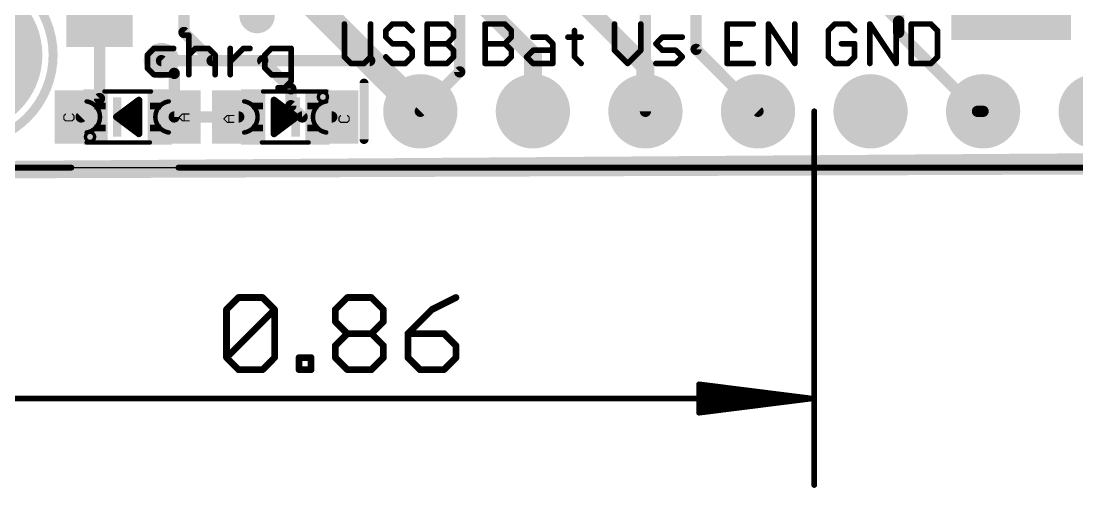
# Model space of a CAD drawing. Extents: x -9.8 to 49.9, y -7.2 to 30.7.
# Drawn here: x 3.82 to 27.64, y -7.22 to 3.3 of the extents above; entities that cross this region are included whole.
import ezdxf

# ---------------------------------------------------------------- set-up
doc = ezdxf.new("R2010")
doc.units = 0
for name, color, linetype in [('1', 12, 'CONTINUOUS'), ('16', 132, 'CONTINUOUS'), ('17', 110, 'CONTINUOUS'), ('18', 110, 'CONTINUOUS'), ('20', 53, 'CONTINUOUS'), ('21', 40, 'CONTINUOUS'), ('23', 53, 'CONTINUOUS'), ('24', 53, 'CONTINUOUS'), ('47', 253, 'CONTINUOUS'), ('51', 253, 'CONTINUOUS')]:
    doc.layers.add(name, color=color, linetype=linetype)

# ---------------------------------------------------------------- blocks, each defined once
blk = doc.blocks.new('RECT')
blk.add_solid([(-0.5, -0.5), (0.5, -0.5), (-0.5, 0.5), (0.5, 0.5)])
blk = doc.blocks.new('ROUNDP')
at = {"const_width": 0.5}
blk.add_lwpolyline([(0, -0.25, 1), (0, 0.25, 1), (0, -0.25)], format="xyb", dxfattribs=at)
blk = doc.blocks.new('ROUNDV')
at = {"const_width": 0.5}
blk.add_lwpolyline([(0, -0.25, 1), (0, 0.25, 1), (0, -0.25)], format="xyb", dxfattribs=at)

msp = doc.modelspace()

# ---------------------------------------------------------------- linework, layer by layer
at = {"layer": '1', "const_width": 0.254}
for points in [[(13.716, 6.35), (13.716, 2.159)], [(19.05, 2.667), (19.05, 6.223)], [(7.493, 3.048), (7.493, 4.13)], [(17.907, 3.49), (17.907, 1.27)], [(5.588, 3.368), (5.588, 1.558)], [(8.128, 2.413), (7.493, 3.048)], [(19.05, 2.667), (20.447, 1.27)], [(7.273, 2.125), (6.985, 2.413)], [(9.271, 2.413), (8.128, 2.413)], [(9.906, 1.778), (9.271, 2.413)], [(7.273, 1.143), (7.273, 2.125)], [(13.716, 2.159), (12.827, 1.27)], [(5.588, 1.558), (5.173, 1.143)], [(9.906, 1.397), (9.906, 1.778)], [(10.16, 1.143), (9.906, 1.397)], [(7.273, 1.143), (8.729, 1.143)], [(10.829, 1.143), (10.16, 1.143)], [(36.068, 0), (0, -0.127)]]:
    msp.add_lwpolyline(points, dxfattribs=at)
at = {"layer": '1', "const_width": 0.127}
for points in [[(7.5379, 3.0929, 1), (7.4481, 3.0031)], [(7.4295, 3.048, 1), (7.5565, 3.048)], [(19.0949, 2.7119, 1), (19.0051, 2.6221)], [(18.9865, 2.667, 1), (19.1135, 2.667)], [(7.0299, 2.4579, 1), (6.9401, 2.3681)], [(8.128, 2.4765, 1), (8.128, 2.3495)], [(8.0831, 2.3681, 1), (8.1729, 2.4579)], [(9.3159, 2.4579, 1), (9.2261, 2.3681)], [(9.271, 2.3495, 1), (9.271, 2.4765)], [(7.3365, 2.125, 1), (7.2095, 2.125)], [(7.2281, 2.0801, 1), (7.3179, 2.1699)], [(13.6525, 2.159, 1), (13.7795, 2.159)], [(13.7609, 2.1141, 1), (13.6711, 2.2039)], [(5.6329, 1.5131, 1), (5.5431, 1.6029)], [(9.9695, 1.778, 1), (9.8425, 1.778)], [(9.8611, 1.7331, 1), (9.9509, 1.8229)], [(5.5245, 1.558, 1), (5.6515, 1.558)], [(9.9509, 1.4419, 1), (9.8611, 1.3521)], [(9.8425, 1.397, 1), (9.9695, 1.397)], [(5.1281, 1.1879, 1), (5.2179, 1.0981)], [(7.273, 1.2065, 1), (7.273, 1.0795)], [(7.2095, 1.143, 1), (7.3365, 1.143)], [(8.729, 1.0795, 1), (8.729, 1.2065)], [(10.16, 1.2065, 1), (10.16, 1.0795)], [(10.1151, 1.0981, 1), (10.2049, 1.1879)], [(10.829, 1.0795, 1), (10.829, 1.2065)], [(12.7821, 1.3149, 1), (12.8719, 1.2251)], [(17.8435, 1.27, 1), (17.9705, 1.27)], [(20.4021, 1.2251, 1), (20.4919, 1.3149)]]:
    msp.add_lwpolyline(points, format="xyb", dxfattribs=at)
at = {"layer": '16'}
for points, const_width in [([(20.828, 6.096), (23.622, 3.302)], 0.254), ([(23.622, 6.096), (23.622, 3.302)], 0.254), ([(9.525, 4.572), (11.684, 2.413)], 0.6096), ([(13.462, 4.445), (15.367, 2.54)], 0.4064), ([(16.129, 4.064), (17.907, 2.286)], 0.4064), ([(23.622, 3.302), (23.622, 3.048)], 0.254), ([(23.622, 3.048), (25.4, 1.27)], 0.254), ([(11.684, 2.413), (12.827, 1.27)], 0.6096), ([(15.367, 2.54), (15.367, 1.27)], 0.4064), ([(6.985, 2.413), (11.684, 2.413)], 0.254), ([(17.907, 2.286), (17.907, 1.27)], 0.4064), ([(25.4, 1.27), (25.527, 1.27)], 0.254), ([(36.068, 0.254), (0, 0)], 0.254)]:
    msp.add_lwpolyline(points, dxfattribs=dict(at, const_width=const_width))
for points, const_width in [([(23.6855, 3.302, 1), (23.5585, 3.302)], 0.127), ([(23.5585, 3.302, 1), (23.6855, 3.302)], 0.127), ([(23.5771, 3.2571, 1), (23.6669, 3.3469)], 0.127), ([(23.6669, 3.0929, 1), (23.5771, 3.0031)], 0.127), ([(23.5585, 3.048, 1), (23.6855, 3.048)], 0.127), ([(11.7918, 2.5208, 1), (11.5762, 2.3052)], 0.3048), ([(11.5762, 2.3052, 1), (11.7918, 2.5208)], 0.3048), ([(15.4686, 2.54, 1), (15.2654, 2.54)], 0.2032), ([(15.2952, 2.4682, 1), (15.4388, 2.6118)], 0.2032), ([(6.985, 2.4765, 1), (6.985, 2.3495)], 0.127), ([(11.684, 2.3495, 1), (11.684, 2.4765)], 0.127), ([(18.0086, 2.286, 1), (17.8054, 2.286)], 0.2032), ([(17.8352, 2.2142, 1), (17.9788, 2.3578)], 0.2032), ([(12.7192, 1.1622, 1), (12.9348, 1.3778)], 0.3048), ([(15.2654, 1.27, 1), (15.4686, 1.27)], 0.2032), ([(17.8054, 1.27, 1), (18.0086, 1.27)], 0.2032), ([(25.4, 1.3335, 1), (25.4, 1.2065)], 0.127), ([(25.3551, 1.2251, 1), (25.4449, 1.3149)], 0.127), ([(25.527, 1.2065, 1), (25.527, 1.3335)], 0.127)]:
    msp.add_lwpolyline(points, format="xyb", dxfattribs=dict(at, const_width=const_width))
at = {"layer": '20'}
msp.add_line((2.54, 0), (34.29, 0), dxfattribs=at)
at = {"layer": '21'}
for points, const_width in [([(2.54, 0.54, 1), (2.54, 4.54, 1), (2.54, 0.54)], 0.2032), ([(11.1443, 3.2393, 1), (11.0808, 3.2393)], 0.0635), ([(11.7374, 3.2393, 1), (11.6739, 3.2393)], 0.0635), ([(12.0798, 3.091, 1), (12.0163, 3.091)], 0.0635), ([(12.0256, 3.1134, 1), (12.0705, 3.0685)], 0.0635), ([(12.1963, 3.271, 1), (12.1963, 3.2075)], 0.0635), ([(12.2188, 3.2168, 1), (12.1739, 3.2617)], 0.0635), ([(12.5153, 3.2617, 1), (12.4704, 3.2168)], 0.0635), ([(12.4929, 3.2075, 1), (12.4929, 3.271)], 0.0635), ([(12.6187, 3.0685, 1), (12.6636, 3.1134)], 0.0635), ([(12.9835, 3.271, 1), (12.9835, 3.2075)], 0.0635), ([(13.0153, 3.2393, 1), (12.9518, 3.2393)], 0.0635), ([(13.4509, 3.2617, 1), (13.406, 3.2168)], 0.0635), ([(13.4284, 3.2075, 1), (13.4284, 3.271)], 0.0635), ([(13.6085, 3.091, 1), (13.545, 3.091)], 0.0635), ([(13.5543, 3.0685, 1), (13.5992, 3.1134)], 0.0635), ([(14.2875, 3.271, 1), (14.2875, 3.2075)], 0.0635), ([(14.3193, 3.2393, 1), (14.2558, 3.2393)], 0.0635), ([(14.7548, 3.2617, 1), (14.7099, 3.2168)], 0.0635), ([(14.7324, 3.2075, 1), (14.7324, 3.271)], 0.0635), ([(14.9124, 3.091, 1), (14.8489, 3.091)], 0.0635), ([(14.8582, 3.0685, 1), (14.9031, 3.1134)], 0.0635), ([(16.3386, 3.091, 1), (16.2751, 3.091)], 0.0635), ([(17.2402, 3.2393, 1), (17.1768, 3.2393)], 0.0635), ([(17.8334, 3.2393, 1), (17.7699, 3.2393)], 0.0635), ([(19.7485, 3.271, 1), (19.7485, 3.2075)], 0.0635), ([(19.7802, 3.2393, 1), (19.7168, 3.2393)], 0.0635), ([(20.3417, 3.2075, 1), (20.3417, 3.271)], 0.0635), ([(20.7158, 3.2393, 1), (20.6523, 3.2393)], 0.0635), ([(20.7104, 3.2569, 1), (20.6576, 3.2216)], 0.0635), ([(21.3089, 3.2393, 1), (21.2454, 3.2393)], 0.0635), ([(22.012, 3.1134, 1), (22.057, 3.0685)], 0.0635), ([(22.0663, 3.091, 1), (22.0028, 3.091)], 0.0635), ([(22.1828, 3.271, 1), (22.1828, 3.2075)], 0.0635), ([(22.2052, 3.2168, 1), (22.1603, 3.2617)], 0.0635), ([(22.5018, 3.2617, 1), (22.4569, 3.2168)], 0.0635), ([(22.4794, 3.2075, 1), (22.4794, 3.271)], 0.0635), ([(22.6052, 3.0685, 1), (22.6501, 3.1134)], 0.0635), ([(22.9964, 3.2569, 1), (22.9436, 3.2216)], 0.0635), ([(23.0018, 3.2393, 1), (22.9383, 3.2393)], 0.0635), ([(23.5949, 3.2393, 1), (23.5314, 3.2393)], 0.0635), ([(23.9373, 3.2393, 1), (23.8738, 3.2393)], 0.0635), ([(23.9055, 3.271, 1), (23.9055, 3.2075)], 0.0635), ([(24.3729, 3.2617, 1), (24.328, 3.2168)], 0.0635), ([(24.3504, 3.2075, 1), (24.3504, 3.271)], 0.0635), ([(24.5305, 3.091, 1), (24.467, 3.091)], 0.0635), ([(24.4763, 3.0685, 1), (24.5212, 3.1134)], 0.0635), ([(7.6348, 2.9853, 1), (7.5713, 2.9853)], 0.0635), ([(12.0163, 2.9427, 1), (12.0798, 2.9427)], 0.0635), ([(12.0705, 2.9651, 1), (12.0256, 2.9202)], 0.0635), ([(13.545, 2.9427, 1), (13.6085, 2.9427)], 0.0635), ([(13.5992, 2.9202, 1), (13.5543, 2.9651)], 0.0635), ([(14.8489, 2.9427, 1), (14.9124, 2.9427)], 0.0635), ([(14.9031, 2.9202, 1), (14.8582, 2.9651)], 0.0635), ([(15.3713, 2.9744, 1), (15.3713, 2.9109)], 0.0635), ([(15.6903, 2.9651, 1), (15.6454, 2.9202)], 0.0635), ([(15.6679, 2.9109, 1), (15.6679, 2.9744)], 0.0635), ([(16.1585, 2.9744, 1), (16.1585, 2.9109)], 0.0635), ([(16.4551, 2.9109, 1), (16.4551, 2.9744)], 0.0635), ([(18.2923, 2.9744, 1), (18.2923, 2.9109)], 0.0635), ([(18.3148, 2.9202, 1), (18.2699, 2.9651)], 0.0635), ([(18.7372, 2.9109, 1), (18.7372, 2.9744)], 0.0635), ([(6.8158, 2.7204, 1), (6.8158, 2.6569)], 0.0635), ([(6.8382, 2.6662, 1), (6.7933, 2.7111)], 0.0635), ([(7.2607, 2.6569, 1), (7.2607, 2.7204)], 0.0635), ([(7.7513, 2.7204, 1), (7.7513, 2.6569)], 0.0635), ([(7.7738, 2.6662, 1), (7.7289, 2.7111)], 0.0635), ([(8.0703, 2.7111, 1), (8.0254, 2.6662)], 0.0635), ([(8.0479, 2.6569, 1), (8.0479, 2.7204)], 0.0635), ([(8.5703, 2.6887, 1), (8.5068, 2.6887)], 0.0635), ([(8.8351, 2.7204, 1), (8.8351, 2.6569)], 0.0635), ([(8.8576, 2.6662, 1), (8.8127, 2.7111)], 0.0635), ([(8.9834, 2.6569, 1), (8.9834, 2.7204)], 0.0635), ([(9.4664, 2.7204, 1), (9.4664, 2.6569)], 0.0635), ([(9.4889, 2.6662, 1), (9.444, 2.7111)], 0.0635), ([(9.9431, 2.6887, 1), (9.8796, 2.6887)], 0.0635), ([(9.9113, 2.6569, 1), (9.9113, 2.7204)], 0.0635), ([(12.1963, 2.8261, 1), (12.1963, 2.7626)], 0.0635), ([(12.1739, 2.7719, 1), (12.2188, 2.8168)], 0.0635), ([(12.5153, 2.8168, 1), (12.4704, 2.7719)], 0.0635), ([(12.4929, 2.7626, 1), (12.4929, 2.8261)], 0.0635), ([(12.6729, 2.6461, 1), (12.6094, 2.6461)], 0.0635), ([(12.6187, 2.6236, 1), (12.6636, 2.6685)], 0.0635), ([(12.9835, 2.8261, 1), (12.9835, 2.7626)], 0.0635), ([(13.4509, 2.8168, 1), (13.406, 2.7719)], 0.0635), ([(13.406, 2.8168, 1), (13.4509, 2.7719)], 0.0635), ([(13.4284, 2.7626, 1), (13.4284, 2.8261)], 0.0635), ([(13.6085, 2.6461, 1), (13.545, 2.6461)], 0.0635), ([(13.5543, 2.6236, 1), (13.5992, 2.6685)], 0.0635), ([(14.2875, 2.8261, 1), (14.2875, 2.7626)], 0.0635), ([(14.7548, 2.8168, 1), (14.7099, 2.7719)], 0.0635), ([(14.7099, 2.8168, 1), (14.7548, 2.7719)], 0.0635), ([(14.7324, 2.7626, 1), (14.7324, 2.8261)], 0.0635), ([(14.9124, 2.6461, 1), (14.8489, 2.6461)], 0.0635), ([(14.8582, 2.6236, 1), (14.9031, 2.6685)], 0.0635), ([(15.3713, 2.6778, 1), (15.3713, 2.6143)], 0.0635), ([(15.3938, 2.6236, 1), (15.3489, 2.6685)], 0.0635), ([(15.8479, 2.7944, 1), (15.7844, 2.7944)], 0.0635), ([(15.7937, 2.7719, 1), (15.8386, 2.8168)], 0.0635), ([(15.8162, 2.6143, 1), (15.8162, 2.6778)], 0.0635), ([(17.231, 2.6685, 1), (17.186, 2.6236)], 0.0635), ([(17.1768, 2.6461, 1), (17.2402, 2.6461)], 0.0635), ([(17.7699, 2.6461, 1), (17.8334, 2.6461)], 0.0635), ([(17.8241, 2.6236, 1), (17.7792, 2.6685)], 0.0635), ([(18.1665, 2.8168, 1), (18.1216, 2.7719)], 0.0635), ([(18.1216, 2.8168, 1), (18.1665, 2.7719)], 0.0635), ([(18.2923, 2.6778, 1), (18.2923, 2.6143)], 0.0635), ([(18.2699, 2.6236, 1), (18.3148, 2.6685)], 0.0635), ([(18.6113, 2.6685, 1), (18.5664, 2.6236)], 0.0635), ([(18.5889, 2.6143, 1), (18.5889, 2.6778)], 0.0635), ([(19.7485, 2.8261, 1), (19.7485, 2.7626)], 0.0635), ([(20.0451, 2.7626, 1), (20.0451, 2.8261)], 0.0635), ([(22.3311, 2.8261, 1), (22.3311, 2.7626)], 0.0635), ([(22.6594, 2.7944, 1), (22.5959, 2.7944)], 0.0635), ([(22.6277, 2.7626, 1), (22.6277, 2.8261)], 0.0635), ([(6.6993, 2.5404, 1), (6.6358, 2.5404)], 0.0635), ([(6.645, 2.5628, 1), (6.69, 2.5179)], 0.0635), ([(7.5806, 2.5628, 1), (7.6255, 2.5179)], 0.0635), ([(8.2279, 2.5404, 1), (8.1644, 2.5404)], 0.0635), ([(8.1737, 2.5179, 1), (8.2186, 2.5628)], 0.0635), ([(8.5161, 2.4145, 1), (8.561, 2.3696)], 0.0635), ([(9.3499, 2.5404, 1), (9.2864, 2.5404)], 0.0635), ([(9.2957, 2.5628, 1), (9.3406, 2.5179)], 0.0635), ([(11.135, 2.5202, 1), (11.09, 2.4753)], 0.0635), ([(11.0808, 2.4978, 1), (11.1443, 2.4978)], 0.0635), ([(11.2608, 2.3813, 1), (11.2608, 2.3177)], 0.0635), ([(11.2383, 2.327, 1), (11.2832, 2.372)], 0.0635), ([(11.5349, 2.372, 1), (11.5798, 2.327)], 0.0635), ([(11.5574, 2.3177, 1), (11.5574, 2.3813)], 0.0635), ([(11.6739, 2.4978, 1), (11.7374, 2.4978)], 0.0635), ([(11.7281, 2.4753, 1), (11.6832, 2.5202)], 0.0635), ([(12.0705, 2.5202, 1), (12.0256, 2.4753)], 0.0635), ([(12.1963, 2.3813, 1), (12.1963, 2.3177)], 0.0635), ([(12.1739, 2.327, 1), (12.2188, 2.372)], 0.0635), ([(12.4704, 2.372, 1), (12.5153, 2.327)], 0.0635), ([(12.4929, 2.3177, 1), (12.4929, 2.3813)], 0.0635), ([(12.6094, 2.4978, 1), (12.6729, 2.4978)], 0.0635), ([(12.6636, 2.4753, 1), (12.6187, 2.5202)], 0.0635), ([(12.9835, 2.3813, 1), (12.9835, 2.3177)], 0.0635), ([(13.406, 2.372, 1), (13.4509, 2.327)], 0.0635), ([(13.4284, 2.3177, 1), (13.4284, 2.3813)], 0.0635), ([(13.545, 2.4978, 1), (13.6085, 2.4978)], 0.0635), ([(13.5992, 2.4753, 1), (13.5543, 2.5202)], 0.0635), ([(14.2875, 2.3813, 1), (14.2875, 2.3177)], 0.0635), ([(14.7099, 2.372, 1), (14.7548, 2.327)], 0.0635), ([(14.7324, 2.3177, 1), (14.7324, 2.3813)], 0.0635), ([(14.8489, 2.4978, 1), (14.9124, 2.4978)], 0.0635), ([(14.9031, 2.4753, 1), (14.8582, 2.5202)], 0.0635), ([(15.2455, 2.5202, 1), (15.2006, 2.4753)], 0.0635), ([(15.2006, 2.5202, 1), (15.2455, 2.4753)], 0.0635), ([(15.3713, 2.3813, 1), (15.3713, 2.3177)], 0.0635), ([(15.3489, 2.327, 1), (15.3938, 2.372)], 0.0635), ([(15.8162, 2.3177, 1), (15.8162, 2.3813)], 0.0635), ([(16.2751, 2.4978, 1), (16.3386, 2.4978)], 0.0635), ([(16.3293, 2.5202, 1), (16.2844, 2.4753)], 0.0635), ([(16.4327, 2.327, 1), (16.4776, 2.372)], 0.0635), ([(17.4826, 2.372, 1), (17.5275, 2.327)], 0.0635), ([(17.4826, 2.327, 1), (17.5275, 2.372)], 0.0635), ([(18.144, 2.3813, 1), (18.144, 2.3177)], 0.0635), ([(18.5664, 2.372, 1), (18.6113, 2.327)], 0.0635), ([(18.5889, 2.3177, 1), (18.5889, 2.3813)], 0.0635), ([(18.7596, 2.4753, 1), (18.7147, 2.5202)], 0.0635), ([(18.7147, 2.4753, 1), (18.7596, 2.5202)], 0.0635), ([(19.7485, 2.3813, 1), (19.7485, 2.3177)], 0.0635), ([(20.3417, 2.3177, 1), (20.3417, 2.3813)], 0.0635), ([(21.2508, 2.3319, 1), (21.3036, 2.3671)], 0.0635), ([(22.057, 2.5202, 1), (22.012, 2.4753)], 0.0635), ([(22.0028, 2.4978, 1), (22.0663, 2.4978)], 0.0635), ([(22.1828, 2.3813, 1), (22.1828, 2.3177)], 0.0635), ([(22.1603, 2.327, 1), (22.2052, 2.372)], 0.0635), ([(22.4569, 2.372, 1), (22.5018, 2.327)], 0.0635), ([(22.4794, 2.3177, 1), (22.4794, 2.3813)], 0.0635), ([(22.5959, 2.4978, 1), (22.6594, 2.4978)], 0.0635), ([(22.6501, 2.4753, 1), (22.6052, 2.5202)], 0.0635), ([(23.5368, 2.3319, 1), (23.5896, 2.3671)], 0.0635), ([(23.9055, 2.3813, 1), (23.9055, 2.3177)], 0.0635), ([(24.328, 2.372, 1), (24.3729, 2.327)], 0.0635), ([(24.3504, 2.3177, 1), (24.3504, 2.3813)], 0.0635), ([(24.467, 2.4978, 1), (24.5305, 2.4978)], 0.0635), ([(24.5212, 2.4753, 1), (24.4763, 2.5202)], 0.0635), ([(6.69, 2.2662, 1), (6.645, 2.2213)], 0.0635), ([(6.6358, 2.2438, 1), (6.6993, 2.2438)], 0.0635), ([(6.8158, 2.1273, 1), (6.8158, 2.0637)], 0.0635), ([(6.7933, 2.073, 1), (6.8382, 2.118)], 0.0635), ([(7.2607, 2.0637, 1), (7.2607, 2.1273)], 0.0635), ([(9.2864, 2.2438, 1), (9.3499, 2.2438)], 0.0635), ([(9.3406, 2.2662, 1), (9.2957, 2.2213)], 0.0635), ([(9.4664, 2.1273, 1), (9.4664, 2.0637)], 0.0635), ([(9.444, 2.073, 1), (9.4889, 2.118)], 0.0635), ([(9.9113, 2.0637, 1), (9.9113, 2.1273)], 0.0635), ([(12.9518, 2.3495, 1), (13.0153, 2.3495)], 0.0635), ([(14.2558, 2.3495, 1), (14.3193, 2.3495)], 0.0635), ([(15.7844, 2.3495, 1), (15.8479, 2.3495)], 0.0635), ([(19.7168, 2.3495, 1), (19.7802, 2.3495)], 0.0635), ([(20.6523, 2.3495, 1), (20.7158, 2.3495)], 0.0635), ([(21.2454, 2.3495, 1), (21.3089, 2.3495)], 0.0635), ([(22.9383, 2.3495, 1), (23.0018, 2.3495)], 0.0635), ([(23.5314, 2.3495, 1), (23.5949, 2.3495)], 0.0635), ([(23.8738, 2.3495, 1), (23.9373, 2.3495)], 0.0635), ([(7.5713, 2.0955, 1), (7.6348, 2.0955)], 0.0635), ([(8.1644, 2.0955, 1), (8.2279, 2.0955)], 0.0635), ([(8.5068, 2.0955, 1), (8.5703, 2.0955)], 0.0635), ([(9.8796, 1.9472, 1), (9.9431, 1.9472)], 0.0635), ([(9.9338, 1.9248, 1), (9.8889, 1.9697)], 0.0635), ([(9.6147, 1.8307, 1), (9.6147, 1.7672)], 0.0635), ([(9.7406, 1.8214, 1), (9.7855, 1.7765)], 0.0635), ([(9.763, 1.7672, 1), (9.763, 1.8307)], 0.0635), ([(6.2738, 1.4097, 1), (6.2738, 1.3335)], 0.0762), ([(6.5151, 1.524, 1), (6.4389, 1.524)], 0.0762), ([(6.4999, 1.4935, 1), (6.4541, 1.5545)], 0.0762), ([(6.477, 1.3335, 1), (6.477, 1.4097)], 0.0762), ([(9.5479, 1.5545, 1), (9.5021, 1.4935)], 0.0762), ([(9.5631, 1.524, 1), (9.4869, 1.524)], 0.0762), ([(9.525, 1.4097, 1), (9.525, 1.3335)], 0.0762), ([(9.7282, 1.3335, 1), (9.7282, 1.4097)], 0.0762), ([(5.9919, 1.1735, 1), (5.9461, 1.1125)], 0.0762), ([(5.9461, 1.1735, 1), (5.9919, 1.1125)], 0.0762), ([(6.0706, 1.2573, 1), (6.0706, 1.1811)], 0.0762), ([(6.477, 1.1811, 1), (6.477, 1.2573)], 0.0762), ([(9.525, 1.2573, 1), (9.525, 1.1811)], 0.0762), ([(9.9314, 1.1811, 1), (9.9314, 1.2573)], 0.0762), ([(10.0559, 1.1125, 1), (10.0101, 1.1735)], 0.0762), ([(10.0101, 1.1125, 1), (10.0559, 1.1735)], 0.0762), ([(6.0706, 1.1049, 1), (6.0706, 1.0287)], 0.0762), ([(6.2738, 0.9525, 1), (6.2738, 0.8763)], 0.0762), ([(6.477, 1.0287, 1), (6.477, 1.1049)], 0.0762), ([(6.477, 0.8763, 1), (6.477, 0.9525)], 0.0762), ([(9.525, 1.1049, 1), (9.525, 1.0287)], 0.0762), ([(9.525, 0.9525, 1), (9.525, 0.8763)], 0.0762), ([(9.7282, 0.8763, 1), (9.7282, 0.9525)], 0.0762), ([(9.9314, 1.0287, 1), (9.9314, 1.1049)], 0.0762), ([(6.4389, 0.762, 1), (6.5151, 0.762)], 0.0762), ([(6.4541, 0.7315, 1), (6.4999, 0.7925)], 0.0762), ([(9.5021, 0.7925, 1), (9.5479, 0.7315)], 0.0762), ([(9.4869, 0.762, 1), (9.5631, 0.762)], 0.0762)]:
    msp.add_lwpolyline(points, format="xyb", dxfattribs=dict(at, const_width=const_width))
for points, const_width in [([(11.1125, 3.2393), (11.1125, 2.4978)], 0.127), ([(11.7057, 2.4978), (11.7057, 3.2393)], 0.127), ([(12.1963, 3.2393), (12.048, 3.091)], 0.127), ([(12.048, 3.091), (12.048, 2.9427)], 0.127), ([(12.4929, 3.2393), (12.1963, 3.2393)], 0.127), ([(12.6412, 3.091), (12.4929, 3.2393)], 0.127), ([(12.9835, 2.3495), (12.9835, 3.2393)], 0.127), ([(12.9835, 3.2393), (13.4284, 3.2393)], 0.127), ([(13.4284, 3.2393), (13.5767, 3.091)], 0.127), ([(13.5767, 3.091), (13.5767, 2.9427)], 0.127), ([(14.2875, 2.3495), (14.2875, 3.2393)], 0.127), ([(14.2875, 3.2393), (14.7324, 3.2393)], 0.127), ([(14.7324, 3.2393), (14.8807, 3.091)], 0.127), ([(14.8807, 3.091), (14.8807, 2.9427)], 0.127), ([(16.3068, 3.091), (16.3068, 2.4978)], 0.127), ([(17.2085, 3.2393), (17.2085, 2.6461)], 0.127), ([(17.8017, 2.6461), (17.8017, 3.2393)], 0.127), ([(20.3417, 3.2393), (19.7485, 3.2393)], 0.127), ([(19.7485, 3.2393), (19.7485, 2.3495)], 0.127), ([(20.684, 2.3495), (20.684, 3.2393)], 0.127), ([(20.684, 3.2393), (21.2772, 2.3495)], 0.127), ([(21.2772, 2.3495), (21.2772, 3.2393)], 0.127), ([(22.1828, 3.2393), (22.0345, 3.091)], 0.127), ([(22.0345, 3.091), (22.0345, 2.4978)], 0.127), ([(22.4794, 3.2393), (22.1828, 3.2393)], 0.127), ([(22.6277, 3.091), (22.4794, 3.2393)], 0.127), ([(22.97, 2.3495), (22.97, 3.2393)], 0.127), ([(22.97, 3.2393), (23.5632, 2.3495)], 0.127), ([(23.5632, 2.3495), (23.5632, 3.2393)], 0.127), ([(23.9055, 3.2393), (23.9055, 2.3495)], 0.127), ([(24.3504, 3.2393), (23.9055, 3.2393)], 0.127), ([(24.4987, 3.091), (24.3504, 3.2393)], 0.127), ([(24.4987, 2.4978), (24.4987, 3.091)], 0.127), ([(7.603, 2.9853), (7.603, 2.0955)], 0.127), ([(12.048, 2.9427), (12.1963, 2.7944)], 0.127), ([(13.5767, 2.9427), (13.4284, 2.7944)], 0.127), ([(14.8807, 2.9427), (14.7324, 2.7944)], 0.127), ([(15.3713, 2.9427), (15.6679, 2.9427)], 0.127), ([(15.6679, 2.9427), (15.8162, 2.7944)], 0.127), ([(16.1585, 2.9427), (16.4551, 2.9427)], 0.127), ([(18.144, 2.7944), (18.2923, 2.9427)], 0.127), ([(18.2923, 2.9427), (18.7372, 2.9427)], 0.127), ([(6.8158, 2.6887), (6.6675, 2.5404)], 0.127), ([(7.2607, 2.6887), (6.8158, 2.6887)], 0.127), ([(7.603, 2.5404), (7.7513, 2.6887)], 0.127), ([(7.7513, 2.6887), (8.0479, 2.6887)], 0.127), ([(8.0479, 2.6887), (8.1962, 2.5404)], 0.127), ([(8.5385, 2.0955), (8.5385, 2.6887)], 0.127), ([(8.5385, 2.3921), (8.8351, 2.6887)], 0.127), ([(8.8351, 2.6887), (8.9834, 2.6887)], 0.127), ([(9.4664, 2.6887), (9.3181, 2.5404)], 0.127), ([(9.9113, 2.6887), (9.4664, 2.6887)], 0.127), ([(9.9113, 1.9472), (9.9113, 2.6887)], 0.127), ([(12.1963, 2.7944), (12.4929, 2.7944)], 0.127), ([(12.4929, 2.7944), (12.6412, 2.6461)], 0.127), ([(12.6412, 2.6461), (12.6412, 2.4978)], 0.127), ([(12.9835, 2.7944), (13.4284, 2.7944)], 0.127), ([(13.4284, 2.7944), (13.5767, 2.6461)], 0.127), ([(13.5767, 2.6461), (13.5767, 2.4978)], 0.127), ([(14.2875, 2.7944), (14.7324, 2.7944)], 0.127), ([(14.7324, 2.7944), (14.8807, 2.6461)], 0.127), ([(14.8807, 2.6461), (14.8807, 2.4978)], 0.127), ([(15.223, 2.4978), (15.3713, 2.6461)], 0.127), ([(15.3713, 2.6461), (15.8162, 2.6461)], 0.127), ([(15.8162, 2.7944), (15.8162, 2.3495)], 0.127), ([(17.2085, 2.6461), (17.5051, 2.3495)], 0.127), ([(17.5051, 2.3495), (17.8017, 2.6461)], 0.127), ([(18.2923, 2.6461), (18.144, 2.7944)], 0.127), ([(18.5889, 2.6461), (18.2923, 2.6461)], 0.127), ([(18.7372, 2.4978), (18.5889, 2.6461)], 0.127), ([(19.7485, 2.7944), (20.0451, 2.7944)], 0.127), ([(22.6277, 2.7944), (22.3311, 2.7944)], 0.127), ([(22.6277, 2.4978), (22.6277, 2.7944)], 0.127), ([(6.6675, 2.5404), (6.6675, 2.2438)], 0.127), ([(8.1962, 2.5404), (8.1962, 2.0955)], 0.127), ([(9.3181, 2.5404), (9.3181, 2.2438)], 0.127), ([(11.1125, 2.4978), (11.2608, 2.3495)], 0.127), ([(11.2608, 2.3495), (11.5574, 2.3495)], 0.127), ([(11.5574, 2.3495), (11.7057, 2.4978)], 0.127), ([(12.1963, 2.3495), (12.048, 2.4978)], 0.127), ([(12.4929, 2.3495), (12.1963, 2.3495)], 0.127), ([(12.6412, 2.4978), (12.4929, 2.3495)], 0.127), ([(13.4284, 2.3495), (12.9835, 2.3495)], 0.127), ([(13.5767, 2.4978), (13.4284, 2.3495)], 0.127), ([(14.7324, 2.3495), (14.2875, 2.3495)], 0.127), ([(14.8807, 2.4978), (14.7324, 2.3495)], 0.127), ([(15.3713, 2.3495), (15.223, 2.4978)], 0.127), ([(15.8162, 2.3495), (15.3713, 2.3495)], 0.127), ([(16.3068, 2.4978), (16.4551, 2.3495)], 0.127), ([(18.144, 2.3495), (18.5889, 2.3495)], 0.127), ([(18.5889, 2.3495), (18.7372, 2.4978)], 0.127), ([(19.7485, 2.3495), (20.3417, 2.3495)], 0.127), ([(22.0345, 2.4978), (22.1828, 2.3495)], 0.127), ([(22.1828, 2.3495), (22.4794, 2.3495)], 0.127), ([(22.4794, 2.3495), (22.6277, 2.4978)], 0.127), ([(23.9055, 2.3495), (24.3504, 2.3495)], 0.127), ([(24.3504, 2.3495), (24.4987, 2.4978)], 0.127), ([(6.6675, 2.2438), (6.8158, 2.0955)], 0.127), ([(6.8158, 2.0955), (7.2607, 2.0955)], 0.127), ([(9.3181, 2.2438), (9.4664, 2.0955)], 0.127), ([(9.4664, 2.0955), (9.9113, 2.0955)], 0.127), ([(9.763, 1.7989), (9.9113, 1.9472)], 0.127), ([(9.6147, 1.7989), (9.763, 1.7989)], 0.127), ([(6.477, 1.524), (5.969, 1.143)], 0.1524), ([(6.2738, 1.3716), (6.477, 1.3716)], 0.1524), ([(6.477, 0.762), (6.477, 1.524)], 0.1524), ([(10.033, 1.143), (9.525, 1.524)], 0.1524), ([(9.525, 1.524), (9.525, 0.762)], 0.1524), ([(9.525, 1.3716), (9.7282, 1.3716)], 0.1524), ([(5.969, 1.143), (6.477, 0.762)], 0.1524), ([(6.0706, 1.2192), (6.477, 1.2192)], 0.1524), ([(9.525, 1.2192), (9.9314, 1.2192)], 0.1524), ([(9.525, 0.762), (10.033, 1.143)], 0.1524), ([(6.0706, 1.0668), (6.477, 1.0668)], 0.1524), ([(6.2738, 0.9144), (6.477, 0.9144)], 0.1524), ([(9.525, 1.0668), (9.9314, 1.0668)], 0.1524), ([(9.525, 0.9144), (9.7282, 0.9144)], 0.1524)]:
    msp.add_lwpolyline(points, dxfattribs=dict(at, const_width=const_width))
at = {"layer": '23'}
for p in [(21.717, 1.27), (6.223, 1.143), (9.779, 1.143)]:
    msp.add_point(p, dxfattribs=at)
at = {"layer": '24'}
msp.add_point((6.752, 0.576), dxfattribs=at)
at = {"layer": '47'}
for points, const_width in [([(21.717, 1.27), (21.717, -7.157)], 0.13), ([(4.953, 0), (-3.982, 0)], 0.13), ([(7.366, 0), (49.829, 0)], 0.13), ([(8.4533, -3.2005), (8.7245, -2.9293)], 0.1524), ([(8.7245, -2.9293), (9.2668, -2.9293)], 0.1524), ([(9.2668, -2.9293), (9.538, -3.2005)], 0.1524), ([(10.909, -3.2005), (11.1802, -2.9293)], 0.1524), ([(11.1802, -2.9293), (11.7225, -2.9293)], 0.1524), ([(11.7225, -2.9293), (11.9937, -3.2005)], 0.1524), ([(13.6309, -2.9293), (13.0885, -3.2005)], 0.1524), ([(8.4533, -4.2851), (8.4533, -3.2005)], 0.1524), ([(8.4533, -4.2851), (9.538, -3.2005)], 0.1524), ([(9.538, -3.2005), (9.538, -4.2851)], 0.1524), ([(10.909, -3.4716), (10.909, -3.2005)], 0.1524), ([(11.9937, -3.2005), (11.9937, -3.4716)], 0.1524), ([(13.0885, -3.2005), (12.5462, -3.7428)], 0.1524), ([(11.1802, -3.7428), (10.909, -3.4716)], 0.1524), ([(11.9937, -3.4716), (11.7225, -3.7428)], 0.1524), ([(10.909, -4.014), (11.1802, -3.7428)], 0.1524), ([(11.1802, -3.7428), (11.7225, -3.7428)], 0.1524), ([(11.7225, -3.7428), (11.9937, -4.014)], 0.1524), ([(12.5462, -3.7428), (12.5462, -4.2851)], 0.1524), ([(13.3597, -3.7428), (12.5462, -3.7428)], 0.1524), ([(13.6309, -4.014), (13.3597, -3.7428)], 0.1524), ([(10.909, -4.2851), (10.909, -4.014)], 0.1524), ([(11.9937, -4.014), (11.9937, -4.2851)], 0.1524), ([(13.6309, -4.2851), (13.6309, -4.014)], 0.1524), ([(8.7245, -4.5563), (8.4533, -4.2851)], 0.1524), ([(9.538, -4.2851), (9.2668, -4.5563)], 0.1524), ([(10.0905, -4.5563), (10.0905, -4.2851)], 0.1524), ([(10.0905, -4.2851), (10.3616, -4.2851)], 0.1524), ([(10.3616, -4.2851), (10.3616, -4.5563)], 0.1524), ([(11.1802, -4.5563), (10.909, -4.2851)], 0.1524), ([(11.9937, -4.2851), (11.7225, -4.5563)], 0.1524), ([(12.5462, -4.2851), (12.8174, -4.5563)], 0.1524), ([(13.3597, -4.5563), (13.6309, -4.2851)], 0.1524), ([(9.2668, -4.5563), (8.7245, -4.5563)], 0.1524), ([(10.3616, -4.5563), (10.0905, -4.5563)], 0.1524), ([(11.7225, -4.5563), (11.1802, -4.5563)], 0.1524), ([(12.8174, -4.5563), (13.3597, -4.5563)], 0.1524), ([(21.652, -5.207), (19.117, -4.8878)], 0.13), ([(19.117, -4.8878), (19.117, -5.5262)], 0.13), ([(21.652, -5.207), (19.117, -4.947)], 0.13), ([(0.065, -5.207), (21.652, -5.207)], 0.13), ([(21.652, -5.207), (19.117, -5.077)], 0.13), ([(19.117, -5.5262), (21.652, -5.207)], 0.13), ([(19.117, -5.337), (21.652, -5.207)], 0.13), ([(19.117, -5.467), (21.652, -5.207)], 0.13)]:
    msp.add_lwpolyline(points, dxfattribs=dict(at, const_width=const_width))
for points, const_width in [([(21.7495, 1.27, 1), (21.6845, 1.27)], 0.065), ([(4.953, -0.0325, 1), (4.953, 0.0325)], 0.065), ([(7.366, 0.0325, 1), (7.366, -0.0325)], 0.065), ([(8.7245, -2.8912, 1), (8.7245, -2.9674)], 0.0762), ([(8.7514, -2.9563, 1), (8.6975, -2.9024)], 0.0762), ([(9.2937, -2.9024, 1), (9.2399, -2.9563)], 0.0762), ([(9.2668, -2.9674, 1), (9.2668, -2.8912)], 0.0762), ([(11.1802, -2.8912, 1), (11.1802, -2.9674)], 0.0762), ([(11.2071, -2.9563, 1), (11.1533, -2.9024)], 0.0762), ([(11.7495, -2.9024, 1), (11.6956, -2.9563)], 0.0762), ([(11.7225, -2.9674, 1), (11.7225, -2.8912)], 0.0762), ([(13.6479, -2.9634, 1), (13.6138, -2.8952)], 0.0762), ([(8.4914, -3.2005, 1), (8.4152, -3.2005)], 0.0762), ([(8.4264, -3.1735, 1), (8.4803, -3.2274)], 0.0762), ([(9.5761, -3.2005, 1), (9.4999, -3.2005)], 0.0762), ([(9.5649, -3.2274, 1), (9.511, -3.1735)], 0.0762), ([(9.511, -3.2274, 1), (9.5649, -3.1735)], 0.0762), ([(10.9471, -3.2005, 1), (10.8709, -3.2005)], 0.0762), ([(10.8821, -3.1735, 1), (10.936, -3.2274)], 0.0762), ([(12.0318, -3.2005, 1), (11.9556, -3.2005)], 0.0762), ([(11.9668, -3.2274, 1), (12.0206, -3.1735)], 0.0762), ([(13.0715, -3.1664, 1), (13.1056, -3.2346)], 0.0762), ([(13.1155, -3.2274, 1), (13.0616, -3.1735)], 0.0762), ([(10.936, -3.4447, 1), (10.8821, -3.4986)], 0.0762), ([(10.8709, -3.4716, 1), (10.9471, -3.4716)], 0.0762), ([(11.9556, -3.4716, 1), (12.0318, -3.4716)], 0.0762), ([(12.0206, -3.4986, 1), (11.9668, -3.4447)], 0.0762), ([(11.1802, -3.7047, 1), (11.1802, -3.7809)], 0.0762), ([(11.2071, -3.7697, 1), (11.1533, -3.7159)], 0.0762), ([(11.1533, -3.7697, 1), (11.2071, -3.7159)], 0.0762), ([(11.7495, -3.7159, 1), (11.6956, -3.7697)], 0.0762), ([(11.6956, -3.7159, 1), (11.7495, -3.7697)], 0.0762), ([(11.7225, -3.7809, 1), (11.7225, -3.7047)], 0.0762), ([(12.5843, -3.7428, 1), (12.5081, -3.7428)], 0.0762), ([(12.5462, -3.7047, 1), (12.5462, -3.7809)], 0.0762), ([(12.5193, -3.7159, 1), (12.5731, -3.7697)], 0.0762), ([(13.3866, -3.7159, 1), (13.3328, -3.7697)], 0.0762), ([(13.3597, -3.7809, 1), (13.3597, -3.7047)], 0.0762), ([(10.9471, -4.014, 1), (10.8709, -4.014)], 0.0762), ([(10.8821, -3.987, 1), (10.936, -4.0409)], 0.0762), ([(12.0318, -4.014, 1), (11.9556, -4.014)], 0.0762), ([(11.9668, -4.0409, 1), (12.0206, -3.987)], 0.0762), ([(13.669, -4.014, 1), (13.5928, -4.014)], 0.0762), ([(13.6039, -4.0409, 1), (13.6578, -3.987)], 0.0762), ([(8.4803, -4.2582, 1), (8.4264, -4.3121)], 0.0762), ([(8.4264, -4.2582, 1), (8.4803, -4.3121)], 0.0762), ([(8.4152, -4.2851, 1), (8.4914, -4.2851)], 0.0762), ([(9.4999, -4.2851, 1), (9.5761, -4.2851)], 0.0762), ([(9.5649, -4.3121, 1), (9.511, -4.2582)], 0.0762), ([(10.1286, -4.2851, 1), (10.0524, -4.2851)], 0.0762), ([(10.0905, -4.247, 1), (10.0905, -4.3232)], 0.0762), ([(10.3997, -4.2851, 1), (10.3235, -4.2851)], 0.0762), ([(10.3616, -4.3232, 1), (10.3616, -4.247)], 0.0762), ([(10.936, -4.2582, 1), (10.8821, -4.3121)], 0.0762), ([(10.8709, -4.2851, 1), (10.9471, -4.2851)], 0.0762), ([(11.9556, -4.2851, 1), (12.0318, -4.2851)], 0.0762), ([(12.0206, -4.3121, 1), (11.9668, -4.2582)], 0.0762), ([(12.5731, -4.2582, 1), (12.5193, -4.3121)], 0.0762), ([(12.5081, -4.2851, 1), (12.5843, -4.2851)], 0.0762), ([(13.5928, -4.2851, 1), (13.669, -4.2851)], 0.0762), ([(13.6578, -4.3121, 1), (13.6039, -4.2582)], 0.0762), ([(8.7245, -4.5182, 1), (8.7245, -4.5944)], 0.0762), ([(8.6975, -4.5832, 1), (8.7514, -4.5294)], 0.0762), ([(9.2399, -4.5294, 1), (9.2937, -4.5832)], 0.0762), ([(9.2668, -4.5944, 1), (9.2668, -4.5182)], 0.0762), ([(10.0905, -4.5182, 1), (10.0905, -4.5944)], 0.0762), ([(10.0524, -4.5563, 1), (10.1286, -4.5563)], 0.0762), ([(10.3235, -4.5563, 1), (10.3997, -4.5563)], 0.0762), ([(10.3616, -4.5944, 1), (10.3616, -4.5182)], 0.0762), ([(11.1802, -4.5182, 1), (11.1802, -4.5944)], 0.0762), ([(11.1533, -4.5832, 1), (11.2071, -4.5294)], 0.0762), ([(11.6956, -4.5294, 1), (11.7495, -4.5832)], 0.0762), ([(11.7225, -4.5944, 1), (11.7225, -4.5182)], 0.0762), ([(12.8174, -4.5182, 1), (12.8174, -4.5944)], 0.0762), ([(12.7904, -4.5832, 1), (12.8443, -4.5294)], 0.0762), ([(13.3328, -4.5294, 1), (13.3866, -4.5832)], 0.0762), ([(13.3597, -4.5944, 1), (13.3597, -4.5182)], 0.0762), ([(19.1211, -4.8555, 1), (19.1129, -4.92)], 0.065), ([(19.1495, -4.8878, 1), (19.0845, -4.8878)], 0.065), ([(19.1203, -4.9147, 1), (19.1137, -4.9793)], 0.065), ([(19.1187, -5.0445, 1), (19.1153, -5.1095)], 0.065), ([(21.6561, -5.2392, 1), (21.6479, -5.1748)], 0.065), ([(21.6479, -5.2392, 1), (21.6561, -5.1748)], 0.065), ([(21.6553, -5.2393, 1), (21.6487, -5.1747)], 0.065), ([(21.6487, -5.2393, 1), (21.6553, -5.1747)], 0.065), ([(21.6503, -5.2395, 1), (21.6537, -5.1745)], 0.065), ([(21.6537, -5.2395, 1), (21.6503, -5.1745)], 0.065), ([(21.652, -5.2395, 1), (21.652, -5.1745)], 0.065), ([(19.1153, -5.3045, 1), (19.1187, -5.3695)], 0.065), ([(19.1137, -5.4347, 1), (19.1203, -5.4993)], 0.065), ([(19.1129, -5.494, 1), (19.1211, -5.5585)], 0.065), ([(19.0845, -5.5262, 1), (19.1495, -5.5262)], 0.065), ([(21.6845, -7.157, 1), (21.7495, -7.157)], 0.065)]:
    msp.add_lwpolyline(points, format="xyb", dxfattribs=dict(at, const_width=const_width))
at = {"layer": '51'}
for points, const_width in [([(11.557, 1.905), (11.557, 0.635)], 0.2032), ([(5.698, 1.718), (6.748, 1.718)], 0.1016), ([(9.279, 1.718), (10.704, 1.718)], 0.1016), ([(4.8196, 1.2082), (4.7815, 1.1701)], 0.0254), ([(5.0103, 1.1701), (4.9722, 1.2082)], 0.0254), ([(7.3815, 1.132), (7.4578, 1.2082)], 0.0254), ([(7.4578, 1.2082), (7.6103, 1.2082)], 0.0254), ([(7.4959, 1.0557), (7.4959, 1.2082)], 0.0254), ([(4.7815, 1.1701), (4.7815, 1.0938)], 0.0254), ([(4.7815, 1.0938), (4.8196, 1.0557)], 0.0254), ([(4.8196, 1.0557), (4.9722, 1.0557)], 0.0254), ([(4.9722, 1.0557), (5.0103, 1.0938)], 0.0254), ([(5.0103, 1.0938), (5.0103, 1.1701)], 0.0254), ([(7.4578, 1.0557), (7.3815, 1.132)], 0.0254), ([(7.6103, 1.0557), (7.4578, 1.0557)], 0.0254), ([(8.3915, 1.0981), (8.4678, 1.1744)], 0.0254), ([(8.4678, 1.0218), (8.3915, 1.0981)], 0.0254), ([(8.4678, 1.1744), (8.6203, 1.1744)], 0.0254), ([(8.6203, 1.0218), (8.4678, 1.0218)], 0.0254), ([(8.5059, 1.0218), (8.5059, 1.1744)], 0.0254), ([(11.0296, 1.1744), (10.9915, 1.1362)], 0.0254), ([(10.9915, 1.1362), (10.9915, 1.06)], 0.0254), ([(10.9915, 1.06), (11.0296, 1.0218)], 0.0254), ([(11.0296, 1.0218), (11.1822, 1.0218)], 0.0254), ([(11.2203, 1.1362), (11.1822, 1.1744)], 0.0254), ([(11.1822, 1.0218), (11.2203, 1.06)], 0.0254), ([(11.2203, 1.06), (11.2203, 1.1362)], 0.0254), ([(6.723, 0.568), (5.298, 0.568)], 0.1016), ([(10.304, 0.568), (9.254, 0.568)], 0.1016)]:
    msp.add_lwpolyline(points, dxfattribs=dict(at, const_width=const_width))
for points, const_width in [([(11.6078, 1.905, 1), (11.5062, 1.905)], 0.1016), ([(5.698, 1.7434, 1), (5.698, 1.6926)], 0.0508), ([(6.748, 1.6926, 1), (6.748, 1.7434)], 0.0508), ([(9.279, 1.7434, 1), (9.279, 1.6926)], 0.0508), ([(10.629, 1.49, 1), (10.629, 1.696, 1), (10.629, 1.49)], 0.0762), ([(10.704, 1.6926, 1), (10.704, 1.7434)], 0.0508), ([(5.298, 0.793, 0.8571), (5.298, 1.493)], 0.1016), ([(5.3019, 1.5181, 1), (5.2941, 1.4679)], 0.0508), ([(7.148, 1.493, 0.8571), (7.148, 0.793)], 0.1016), ([(7.1519, 1.4679, 1), (7.1441, 1.5181)], 0.0508), ([(8.854, 0.793, 0.8571), (8.854, 1.493)], 0.1016), ([(8.8579, 1.5181, 1), (8.8501, 1.4679)], 0.0508), ([(10.704, 1.493, 0.8571), (10.704, 0.793)], 0.1016), ([(10.7079, 1.4679, 1), (10.7001, 1.5181)], 0.0508), ([(4.8241, 1.2037, 1), (4.8151, 1.2127)], 0.0127), ([(4.9767, 1.2127, 1), (4.9677, 1.2037)], 0.0127), ([(7.4578, 1.2146, 1), (7.4578, 1.2019)], 0.0127), ([(7.4623, 1.2037, 1), (7.4533, 1.2127)], 0.0127), ([(7.5023, 1.2082, 1), (7.4896, 1.2082)], 0.0127), ([(7.6103, 1.2019, 1), (7.6103, 1.2146)], 0.0127), ([(4.7879, 1.1701, 1), (4.7752, 1.1701)], 0.0127), ([(4.777, 1.1746, 1), (4.786, 1.1656)], 0.0127), ([(4.786, 1.0983, 1), (4.777, 1.0893)], 0.0127), ([(4.7752, 1.0938, 1), (4.7879, 1.0938)], 0.0127), ([(4.8196, 1.0621, 1), (4.8196, 1.0494)], 0.0127), ([(4.8151, 1.0512, 1), (4.8241, 1.0602)], 0.0127), ([(4.9677, 1.0602, 1), (4.9767, 1.0512)], 0.0127), ([(4.9722, 1.0494, 1), (4.9722, 1.0621)], 0.0127), ([(5.0167, 1.1701, 1), (5.0039, 1.1701)], 0.0127), ([(5.0039, 1.0938, 1), (5.0167, 1.0938)], 0.0127), ([(5.0058, 1.1656, 1), (5.0148, 1.1746)], 0.0127), ([(5.0148, 1.0893, 1), (5.0058, 1.0983)], 0.0127), ([(7.386, 1.1365, 1), (7.377, 1.1275)], 0.0127), ([(7.377, 1.1365, 1), (7.386, 1.1275)], 0.0127), ([(7.4578, 1.0621, 1), (7.4578, 1.0494)], 0.0127), ([(7.4533, 1.0512, 1), (7.4623, 1.0602)], 0.0127), ([(7.4896, 1.0557, 1), (7.5023, 1.0557)], 0.0127), ([(7.6103, 1.0494, 1), (7.6103, 1.0621)], 0.0127), ([(8.396, 1.1026, 1), (8.387, 1.0936)], 0.0127), ([(8.387, 1.1026, 1), (8.396, 1.0936)], 0.0127), ([(8.4678, 1.1807, 1), (8.4678, 1.168)], 0.0127), ([(8.4678, 1.0282, 1), (8.4678, 1.0155)], 0.0127), ([(8.4723, 1.1699, 1), (8.4633, 1.1788)], 0.0127), ([(8.4633, 1.0173, 1), (8.4723, 1.0263)], 0.0127), ([(8.5123, 1.1744, 1), (8.4996, 1.1744)], 0.0127), ([(8.4996, 1.0218, 1), (8.5123, 1.0218)], 0.0127), ([(8.6203, 1.168, 1), (8.6203, 1.1807)], 0.0127), ([(8.6203, 1.0155, 1), (8.6203, 1.0282)], 0.0127), ([(10.987, 1.1407, 1), (10.996, 1.1317)], 0.0127), ([(10.996, 1.0644, 1), (10.987, 1.0555)], 0.0127), ([(10.9979, 1.1362, 1), (10.9852, 1.1362)], 0.0127), ([(10.9852, 1.06, 1), (10.9979, 1.06)], 0.0127), ([(11.0296, 1.0282, 1), (11.0296, 1.0155)], 0.0127), ([(11.0341, 1.1699, 1), (11.0251, 1.1788)], 0.0127), ([(11.0251, 1.0173, 1), (11.0341, 1.0263)], 0.0127), ([(11.1867, 1.1788, 1), (11.1777, 1.1699)], 0.0127), ([(11.1777, 1.0263, 1), (11.1867, 1.0173)], 0.0127), ([(11.1822, 1.0155, 1), (11.1822, 1.0282)], 0.0127), ([(11.2266, 1.1362, 1), (11.214, 1.1362)], 0.0127), ([(11.214, 1.06, 1), (11.2266, 1.06)], 0.0127), ([(11.2158, 1.1317, 1), (11.2248, 1.1407)], 0.0127), ([(11.2248, 1.0555, 1), (11.2158, 1.0644)], 0.0127), ([(5.373, 0.59, 1), (5.373, 0.796, 1), (5.373, 0.59)], 0.0762), ([(5.2941, 0.8181, 1), (5.3019, 0.7679)], 0.0508), ([(7.1441, 0.7679, 1), (7.1519, 0.8181)], 0.0508), ([(8.8501, 0.8181, 1), (8.8579, 0.7679)], 0.0508), ([(10.7001, 0.7679, 1), (10.7079, 0.8181)], 0.0508), ([(5.298, 0.5934, 1), (5.298, 0.5426)], 0.0508), ([(6.723, 0.5426, 1), (6.723, 0.5934)], 0.0508), ([(9.254, 0.5934, 1), (9.254, 0.5426)], 0.0508), ([(10.304, 0.5426, 1), (10.304, 0.5934)], 0.0508), ([(11.5062, 0.635, 1), (11.6078, 0.635)], 0.1016)]:
    msp.add_lwpolyline(points, format="xyb", dxfattribs=dict(at, const_width=const_width))

# ---------------------------------------------------------------- block references
at = {"layer": '1'}
for p, xscale, yscale, rotation in [((26.162, 3.68), 1.6, 2.7, 270), ((5.588, 3.368), 1.3, 1.5, 270), ((5.173, 1.143), 1.2, 1.2, 90), ((7.273, 1.143), 1.2, 1.2, 90), ((8.729, 1.143), 1.2, 1.2, 270), ((10.829, 1.143), 1.2, 1.2, 270)]:
    msp.add_blockref('RECT', p, dxfattribs=dict(at, xscale=xscale, yscale=yscale, rotation=rotation))
at = {"layer": '17', "xscale": 3.516, "yscale": 3.516}
msp.add_blockref('ROUNDP', (2.54, 2.54), dxfattribs=at)
msp.add_blockref('ROUNDP', (2.54, 2.54), dxfattribs=at)
at = {"layer": '17', "xscale": 1.6764, "yscale": 1.6764, "rotation": 90}
for p in [(12.827, 1.27), (12.827, 1.27), (15.367, 1.27), (15.367, 1.27), (17.907, 1.27), (17.907, 1.27), (20.447, 1.27), (20.447, 1.27), (22.987, 1.27), (22.987, 1.27), (25.527, 1.27), (25.527, 1.27), (28.067, 1.27), (28.067, 1.27)]:
    msp.add_blockref('ROUNDP', p, dxfattribs=at)
at = {"layer": '18', "xscale": 0.8001, "yscale": 0.8001}
for p in [(9.144, 3.429), (9.144, 3.429), (6.985, 2.413), (6.985, 2.413)]:
    msp.add_blockref('ROUNDV', p, dxfattribs=at)
at = {"layer": '21', "xscale": 0.889, "yscale": 0.1905}
for p, rotation in [((5.9873, 1.143), 90), ((10.0148, 1.143), 270)]:
    msp.add_blockref('RECT', p, dxfattribs=dict(at, rotation=rotation))
at = {"layer": '51'}
for p, xscale, yscale, rotation in [((5.5892, 3.5874), 0.7501, 1.4501, 270), ((5.473, 1.6055), 0.325, 0.5, 90), ((6.973, 1.6055), 0.325, 0.5, 90), ((9.029, 1.6055), 0.325, 0.5, 270), ((10.41, 1.593), 0.3, 0.262, 270), ((10.7415, 1.6055), 0.325, 0.075, 270), ((5.598, 1.393), 0.15, 0.25, 90), ((6.848, 1.393), 0.15, 0.25, 90), ((9.154, 1.393), 0.15, 0.25, 270), ((10.404, 1.393), 0.15, 0.25, 270), ((5.6355, 1.143), 0.4, 0.175, 90), ((6.8105, 1.143), 0.4, 0.175, 90), ((9.1915, 1.143), 0.4, 0.175, 270), ((10.3665, 1.143), 0.4, 0.175, 270), ((5.598, 0.893), 0.15, 0.25, 90), ((6.848, 0.893), 0.15, 0.25, 90), ((9.154, 0.893), 0.15, 0.25, 270), ((10.404, 0.893), 0.15, 0.25, 270), ((5.2605, 0.6805), 0.325, 0.075, 90), ((5.592, 0.693), 0.3, 0.262, 90), ((6.973, 0.6805), 0.325, 0.5, 90), ((9.029, 0.6805), 0.325, 0.5, 270), ((10.529, 0.6805), 0.325, 0.5, 270)]:
    msp.add_blockref('RECT', p, dxfattribs=dict(at, xscale=xscale, yscale=yscale, rotation=rotation))
at = {"layer": '51', "xscale": 0.508, "yscale": 0.508}
for p in [(12.827, 1.27), (15.367, 1.27), (17.907, 1.27), (20.447, 1.27), (22.987, 1.27), (25.527, 1.27)]:
    msp.add_blockref('RECT', p, dxfattribs=at)

doc.saveas('drawing.dxf')
